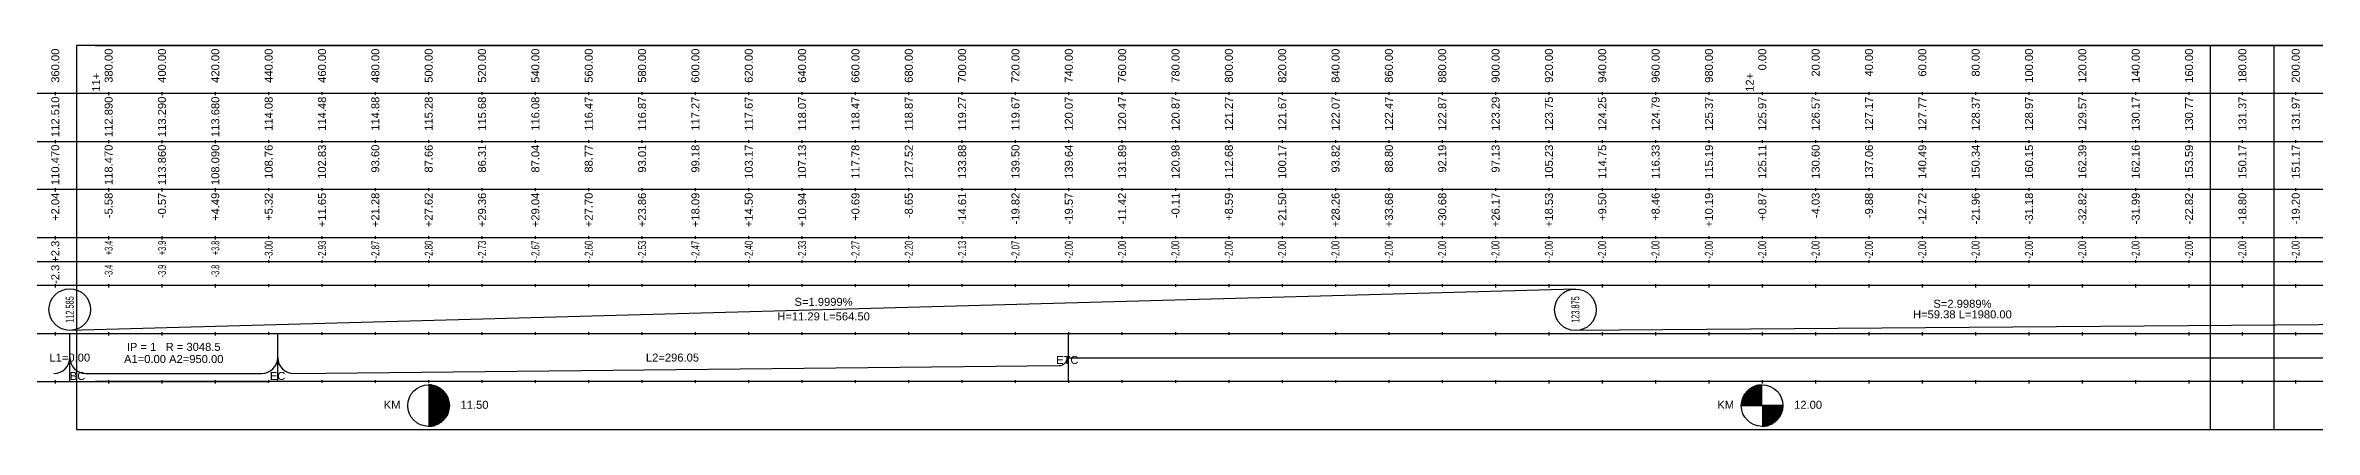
# Model space of a CAD drawing. Header units: millimetres. Extents: x -1499 to 6658, y -12483 to -6008.
# Drawn here: x 613 to 1463, y -7752 to -7608 of the extents above; entities that cross this region are included whole.
import ezdxf
from ezdxf.enums import TextEntityAlignment as Align

# ---------------------------------------------------------------- set-up
doc = ezdxf.new("R2010")
doc.units = ezdxf.units.MM
doc.layers.add('_와꾸', color=7, linetype='Continuous', plot=False)
for name, color, linetype in [('CX-TBL1', 4, 'Continuous'), ('CZ-TEX2', 3, 'Continuous'), ('일반문자', 3, 'Continuous'), ('표내용문자', 3, 'Continuous'), ('표보조선', 1, 'Continuous'), ('표주요선', 1, 'Continuous')]:
    doc.layers.add(name, color=color, linetype=linetype)
doc.styles.get("Standard").update_dxf_attribs({"font": 'arial.ttf'})

msp = doc.modelspace()

# ---------------------------------------------------------------- linework, layer by layer
at = {"layer": '_와꾸', "color": 7, "true_color": 0xffffff}
for points in [[(624.16, -7752.06), (1448.16, -7752.06), (1448.16, -7608.06), (624.16, -7608.06)], [(1424.16, -7752.06), (2248.16, -7752.06), (2248.16, -7608.06), (1424.16, -7608.06)]]:
    msp.add_lwpolyline(points, close=True, dxfattribs=at)
at = {"layer": 'CX-TBL1', "color": 1, "linetype": 'Continuous'}
for p, q in [((621.66, -7734.06), (621.66, -7716.06)), ((621.66, -7725.06), (621.66, -7725.06))]:
    msp.add_line(p, q, dxfattribs=at)
at = {"layer": 'CX-TBL1', "color": 253, "linetype": 'Continuous'}
msp.add_line((621.66, -7725.62), (621.66, -7725.62), dxfattribs=at)
at = {"layer": '표내용문자'}
for p, q in [((757.24, -7735.33), (756.16, -7735.33)), ((756.16, -7735.41), (757.68, -7735.41)), ((758.02, -7735.48), (756.16, -7735.48)), ((756.16, -7735.56), (758.3, -7735.56)), ((758.55, -7735.63), (756.16, -7735.63)), ((756.16, -7735.71), (758.77, -7735.71)), ((758.97, -7735.78), (756.16, -7735.78)), ((756.16, -7735.86), (759.16, -7735.86)), ((759.33, -7735.93), (756.16, -7735.93)), ((756.16, -7736.01), (759.49, -7736.01)), ((759.65, -7736.08), (756.16, -7736.08)), ((756.16, -7736.16), (759.79, -7736.16)), ((759.93, -7736.23), (756.16, -7736.23)), ((756.16, -7736.31), (760.07, -7736.31)), ((760.19, -7736.38), (756.16, -7736.38)), ((756.16, -7736.46), (760.31, -7736.46)), ((760.43, -7736.53), (756.16, -7736.53)), ((756.16, -7736.61), (760.54, -7736.61)), ((760.65, -7736.68), (756.16, -7736.68)), ((756.16, -7736.76), (760.76, -7736.76)), ((760.86, -7736.83), (756.16, -7736.83)), ((756.16, -7736.91), (760.95, -7736.91)), ((761.05, -7736.98), (756.16, -7736.98)), ((756.16, -7737.06), (761.14, -7737.06)), ((761.23, -7737.13), (756.16, -7737.13)), ((756.16, -7737.21), (761.32, -7737.21)), ((761.4, -7737.28), (756.16, -7737.28)), ((756.16, -7737.36), (761.48, -7737.36)), ((761.56, -7737.43), (756.16, -7737.43)), ((756.16, -7737.51), (761.64, -7737.51)), ((761.71, -7737.58), (756.16, -7737.58)), ((756.16, -7737.66), (761.79, -7737.66)), ((761.86, -7737.73), (756.16, -7737.73)), ((756.16, -7737.81), (761.93, -7737.81)), ((761.99, -7737.88), (756.16, -7737.88)), ((756.16, -7737.96), (762.06, -7737.96)), ((762.12, -7738.03), (756.16, -7738.03)), ((756.16, -7738.11), (762.19, -7738.11)), ((762.25, -7738.18), (756.16, -7738.18)), ((756.16, -7738.26), (762.31, -7738.26)), ((762.36, -7738.33), (756.16, -7738.33)), ((756.16, -7738.41), (762.42, -7738.41)), ((762.47, -7738.48), (756.16, -7738.48)), ((756.16, -7738.56), (762.53, -7738.56)), ((762.58, -7738.63), (756.16, -7738.63)), ((756.16, -7738.71), (762.63, -7738.71)), ((762.68, -7738.78), (756.16, -7738.78)), ((756.16, -7738.86), (762.73, -7738.86)), ((762.78, -7738.93), (756.16, -7738.93)), ((756.16, -7739.01), (762.82, -7739.01)), ((762.87, -7739.08), (756.16, -7739.08)), ((756.16, -7739.16), (762.91, -7739.16)), ((762.95, -7739.23), (756.16, -7739.23)), ((756.16, -7739.31), (763, -7739.31)), ((763.04, -7739.38), (756.16, -7739.38)), ((756.16, -7739.46), (763.08, -7739.46)), ((763.12, -7739.53), (756.16, -7739.53)), ((756.16, -7739.61), (763.15, -7739.61)), ((763.19, -7739.68), (756.16, -7739.68)), ((756.16, -7739.76), (763.22, -7739.76)), ((763.26, -7739.83), (756.16, -7739.83)), ((756.16, -7739.91), (763.29, -7739.91)), ((763.33, -7739.98), (756.16, -7739.98)), ((756.16, -7740.06), (763.36, -7740.06)), ((763.39, -7740.13), (756.16, -7740.13)), ((756.16, -7740.21), (763.42, -7740.21)), ((763.45, -7740.28), (756.16, -7740.28)), ((756.16, -7740.36), (763.47, -7740.36)), ((763.5, -7740.43), (756.16, -7740.43)), ((756.16, -7740.51), (763.53, -7740.51)), ((763.55, -7740.58), (756.16, -7740.58)), ((756.16, -7740.66), (763.58, -7740.66)), ((763.6, -7740.73), (756.16, -7740.73)), ((756.16, -7740.81), (763.63, -7740.81)), ((763.65, -7740.88), (756.16, -7740.88)), ((756.16, -7740.96), (763.67, -7740.96)), ((763.69, -7741.03), (756.16, -7741.03)), ((756.16, -7741.11), (763.71, -7741.11)), ((763.73, -7741.18), (756.16, -7741.18)), ((756.16, -7741.26), (763.75, -7741.26)), ((763.76, -7741.33), (756.16, -7741.33)), ((756.16, -7741.41), (763.78, -7741.41)), ((763.8, -7741.48), (756.16, -7741.48)), ((756.16, -7741.56), (763.81, -7741.56)), ((763.83, -7741.63), (756.16, -7741.63)), ((756.16, -7741.71), (763.84, -7741.71)), ((763.85, -7741.78), (756.16, -7741.78)), ((756.16, -7741.86), (763.86, -7741.86)), ((763.88, -7741.93), (756.16, -7741.93)), ((756.16, -7742.01), (763.89, -7742.01)), ((763.9, -7742.08), (756.16, -7742.08)), ((756.16, -7742.16), (763.91, -7742.16)), ((763.91, -7742.23), (756.16, -7742.23)), ((1248.4, -7742.23), (1256.16, -7742.23)), ((1256.16, -7742.16), (1248.41, -7742.16)), ((1248.42, -7742.08), (1256.16, -7742.08)), ((1256.16, -7742.01), (1248.43, -7742.01)), ((1248.44, -7741.93), (1256.16, -7741.93)), ((1256.16, -7741.86), (1248.45, -7741.86)), ((1248.46, -7741.78), (1256.16, -7741.78)), ((1256.16, -7741.71), (1248.47, -7741.71)), ((1248.49, -7741.63), (1256.16, -7741.63)), ((1256.16, -7741.56), (1248.5, -7741.56)), ((1248.52, -7741.48), (1256.16, -7741.48)), ((1256.16, -7741.41), (1248.53, -7741.41)), ((1248.55, -7741.33), (1256.16, -7741.33)), ((1256.16, -7741.26), (1248.57, -7741.26)), ((1248.59, -7741.18), (1256.16, -7741.18)), ((1256.16, -7741.11), (1248.6, -7741.11)), ((1248.62, -7741.03), (1256.16, -7741.03)), ((1256.16, -7740.96), (1248.65, -7740.96)), ((1248.67, -7740.88), (1256.16, -7740.88)), ((1256.16, -7740.81), (1248.69, -7740.81)), ((1248.71, -7740.73), (1256.16, -7740.73)), ((1256.16, -7740.66), (1248.74, -7740.66)), ((1248.76, -7740.58), (1256.16, -7740.58)), ((1256.16, -7740.51), (1248.79, -7740.51)), ((1248.81, -7740.43), (1256.16, -7740.43)), ((1256.16, -7740.36), (1248.84, -7740.36)), ((1248.87, -7740.28), (1256.16, -7740.28)), ((1256.16, -7740.21), (1248.9, -7740.21)), ((1248.93, -7740.13), (1256.16, -7740.13)), ((1256.16, -7740.06), (1248.96, -7740.06)), ((1248.99, -7739.98), (1256.16, -7739.98)), ((1256.16, -7739.91), (1249.02, -7739.91)), ((1249.06, -7739.83), (1256.16, -7739.83)), ((1256.16, -7739.76), (1249.09, -7739.76)), ((1249.13, -7739.68), (1256.16, -7739.68)), ((1256.16, -7739.61), (1249.16, -7739.61)), ((1249.2, -7739.53), (1256.16, -7739.53)), ((1256.16, -7739.46), (1249.24, -7739.46)), ((1249.28, -7739.38), (1256.16, -7739.38)), ((1256.16, -7739.31), (1249.32, -7739.31)), ((1249.36, -7739.23), (1256.16, -7739.23)), ((1256.16, -7739.16), (1249.4, -7739.16)), ((1249.45, -7739.08), (1256.16, -7739.08)), ((1256.16, -7739.01), (1249.49, -7739.01)), ((1249.54, -7738.93), (1256.16, -7738.93)), ((1256.16, -7738.86), (1249.58, -7738.86)), ((1249.63, -7738.78), (1256.16, -7738.78)), ((1256.16, -7738.71), (1249.68, -7738.71)), ((1249.73, -7738.63), (1256.16, -7738.63)), ((1256.16, -7738.56), (1249.79, -7738.56)), ((1249.84, -7738.48), (1256.16, -7738.48)), ((1256.16, -7738.41), (1249.89, -7738.41)), ((1249.95, -7738.33), (1256.16, -7738.33)), ((1256.16, -7738.26), (1250.01, -7738.26)), ((1250.07, -7738.18), (1256.16, -7738.18)), ((1256.16, -7738.11), (1250.13, -7738.11)), ((1250.19, -7738.03), (1256.16, -7738.03)), ((1256.16, -7737.96), (1250.26, -7737.96)), ((1250.32, -7737.88), (1256.16, -7737.88)), ((1256.16, -7737.81), (1250.39, -7737.81)), ((1250.46, -7737.73), (1256.16, -7737.73)), ((1256.16, -7737.66), (1250.53, -7737.66)), ((1250.6, -7737.58), (1256.16, -7737.58)), ((1256.16, -7737.51), (1250.68, -7737.51)), ((1250.75, -7737.43), (1256.16, -7737.43)), ((1256.16, -7737.36), (1250.83, -7737.36)), ((1250.91, -7737.28), (1256.16, -7737.28)), ((1256.16, -7737.21), (1251, -7737.21)), ((1251.08, -7737.13), (1256.16, -7737.13)), ((1256.16, -7737.06), (1251.17, -7737.06)), ((1251.26, -7736.98), (1256.16, -7736.98)), ((1256.16, -7736.91), (1251.36, -7736.91)), ((1251.46, -7736.83), (1256.16, -7736.83)), ((1256.16, -7736.76), (1251.56, -7736.76)), ((1251.66, -7736.68), (1256.16, -7736.68)), ((1256.16, -7736.61), (1251.77, -7736.61)), ((1251.88, -7736.53), (1256.16, -7736.53)), ((1256.16, -7736.46), (1252, -7736.46)), ((1252.12, -7736.38), (1256.16, -7736.38)), ((1256.16, -7736.31), (1252.25, -7736.31)), ((1252.38, -7736.23), (1256.16, -7736.23)), ((1256.16, -7736.16), (1252.52, -7736.16)), ((1252.67, -7736.08), (1256.16, -7736.08)), ((1256.16, -7736.01), (1252.82, -7736.01)), ((1252.98, -7735.93), (1256.16, -7735.93)), ((1256.16, -7735.86), (1253.16, -7735.86)), ((1253.34, -7735.78), (1256.16, -7735.78)), ((1256.16, -7735.71), (1253.55, -7735.71)), ((1253.77, -7735.63), (1256.16, -7735.63)), ((1256.16, -7735.56), (1254.01, -7735.56)), ((1254.3, -7735.48), (1256.16, -7735.48)), ((1256.16, -7735.41), (1254.63, -7735.41)), ((1255.08, -7735.33), (1256.16, -7735.33)), ((756.16, -7742.31), (763.92, -7742.31)), ((763.93, -7742.38), (756.16, -7742.38)), ((756.16, -7742.46), (763.93, -7742.46)), ((763.94, -7742.53), (756.16, -7742.53)), ((756.16, -7742.61), (763.94, -7742.61)), ((763.95, -7742.68), (756.16, -7742.68)), ((756.16, -7742.76), (763.95, -7742.76)), ((763.95, -7742.83), (756.16, -7742.83)), ((756.16, -7742.91), (763.96, -7742.91)), ((763.96, -7742.98), (756.16, -7742.98)), ((763.96, -7743.06), (756.16, -7743.06)), ((756.16, -7743.06), (763.96, -7743.06)), ((756.16, -7743.13), (763.96, -7743.13)), ((763.96, -7743.21), (756.16, -7743.21)), ((756.16, -7743.28), (763.95, -7743.28)), ((763.95, -7743.36), (756.16, -7743.36)), ((756.16, -7743.43), (763.95, -7743.43)), ((763.94, -7743.51), (756.16, -7743.51)), ((756.16, -7743.58), (763.94, -7743.58)), ((763.93, -7743.66), (756.16, -7743.66)), ((756.16, -7743.73), (763.93, -7743.73)), ((763.92, -7743.81), (756.16, -7743.81)), ((756.16, -7743.88), (763.91, -7743.88)), ((763.91, -7743.96), (756.16, -7743.96)), ((756.16, -7744.03), (763.9, -7744.03)), ((763.89, -7744.11), (756.16, -7744.11)), ((756.16, -7744.18), (763.88, -7744.18)), ((763.86, -7744.26), (756.16, -7744.26)), ((756.16, -7744.33), (763.85, -7744.33)), ((763.84, -7744.41), (756.16, -7744.41)), ((756.16, -7744.48), (763.83, -7744.48)), ((763.81, -7744.56), (756.16, -7744.56)), ((756.16, -7744.63), (763.8, -7744.63)), ((763.78, -7744.71), (756.16, -7744.71)), ((756.16, -7744.78), (763.76, -7744.78)), ((763.75, -7744.86), (756.16, -7744.86)), ((756.16, -7744.93), (763.73, -7744.93)), ((763.71, -7745.01), (756.16, -7745.01)), ((756.16, -7745.08), (763.69, -7745.08)), ((763.67, -7745.16), (756.16, -7745.16)), ((756.16, -7745.23), (763.65, -7745.23)), ((763.63, -7745.31), (756.16, -7745.31)), ((756.16, -7745.38), (763.6, -7745.38)), ((763.58, -7745.46), (756.16, -7745.46)), ((756.16, -7745.53), (763.55, -7745.53)), ((763.53, -7745.61), (756.16, -7745.61)), ((756.16, -7745.68), (763.5, -7745.68)), ((763.47, -7745.76), (756.16, -7745.76)), ((756.16, -7745.83), (763.45, -7745.83)), ((763.42, -7745.91), (756.16, -7745.91)), ((756.16, -7745.98), (763.39, -7745.98)), ((763.36, -7746.06), (756.16, -7746.06)), ((756.16, -7746.13), (763.33, -7746.13)), ((763.29, -7746.21), (756.16, -7746.21)), ((756.16, -7746.28), (763.26, -7746.28)), ((763.22, -7746.36), (756.16, -7746.36)), ((756.16, -7746.43), (763.19, -7746.43)), ((763.15, -7746.51), (756.16, -7746.51)), ((756.16, -7746.58), (763.12, -7746.58)), ((763.08, -7746.66), (756.16, -7746.66)), ((756.16, -7746.73), (763.04, -7746.73)), ((763, -7746.81), (756.16, -7746.81)), ((756.16, -7746.88), (762.95, -7746.88)), ((762.91, -7746.96), (756.16, -7746.96)), ((756.16, -7747.03), (762.87, -7747.03)), ((762.82, -7747.11), (756.16, -7747.11)), ((756.16, -7747.18), (762.78, -7747.18)), ((762.73, -7747.26), (756.16, -7747.26)), ((756.16, -7747.33), (762.68, -7747.33)), ((762.63, -7747.41), (756.16, -7747.41)), ((756.16, -7747.48), (762.58, -7747.48)), ((762.53, -7747.56), (756.16, -7747.56)), ((756.16, -7747.63), (762.47, -7747.63)), ((762.42, -7747.71), (756.16, -7747.71)), ((756.16, -7747.78), (762.36, -7747.78)), ((762.31, -7747.86), (756.16, -7747.86)), ((756.16, -7747.93), (762.25, -7747.93)), ((762.19, -7748.01), (756.16, -7748.01)), ((756.16, -7748.08), (762.12, -7748.08)), ((762.06, -7748.16), (756.16, -7748.16)), ((756.16, -7748.23), (761.99, -7748.23)), ((761.93, -7748.31), (756.16, -7748.31)), ((756.16, -7748.38), (761.86, -7748.38)), ((761.79, -7748.46), (756.16, -7748.46)), ((756.16, -7748.53), (761.71, -7748.53)), ((761.64, -7748.61), (756.16, -7748.61)), ((756.16, -7748.68), (761.56, -7748.68)), ((761.48, -7748.76), (756.16, -7748.76)), ((756.16, -7748.83), (761.4, -7748.83)), ((761.32, -7748.91), (756.16, -7748.91)), ((756.16, -7748.98), (761.23, -7748.98)), ((761.14, -7749.06), (756.16, -7749.06)), ((756.16, -7749.13), (761.05, -7749.13)), ((760.95, -7749.21), (756.16, -7749.21)), ((756.16, -7749.28), (760.86, -7749.28)), ((760.76, -7749.36), (756.16, -7749.36)), ((756.16, -7749.43), (760.65, -7749.43)), ((760.54, -7749.51), (756.16, -7749.51)), ((756.16, -7749.58), (760.43, -7749.58)), ((760.31, -7749.66), (756.16, -7749.66)), ((756.16, -7749.73), (760.19, -7749.73)), ((760.07, -7749.81), (756.16, -7749.81)), ((756.16, -7749.88), (759.93, -7749.88)), ((759.79, -7749.96), (756.16, -7749.96)), ((756.16, -7750.03), (759.65, -7750.03)), ((759.49, -7750.11), (756.16, -7750.11)), ((756.16, -7750.18), (759.33, -7750.18)), ((759.16, -7750.26), (756.16, -7750.26)), ((756.16, -7750.33), (758.97, -7750.33)), ((758.77, -7750.41), (756.16, -7750.41)), ((756.16, -7750.48), (758.55, -7750.48)), ((758.3, -7750.56), (756.16, -7750.56)), ((756.16, -7750.63), (758.02, -7750.63)), ((757.68, -7750.71), (756.16, -7750.71)), ((1256.16, -7742.76), (1248.36, -7742.76)), ((1248.36, -7742.83), (1256.16, -7742.83)), ((1256.16, -7742.91), (1248.36, -7742.91)), ((1248.36, -7742.98), (1256.16, -7742.98)), ((1256.16, -7743.06), (1248.36, -7743.06)), ((1248.37, -7742.53), (1256.16, -7742.53)), ((1256.16, -7742.61), (1248.37, -7742.61)), ((1248.37, -7742.68), (1256.16, -7742.68)), ((1256.16, -7742.46), (1248.38, -7742.46)), ((1256.16, -7742.31), (1248.39, -7742.31)), ((1248.39, -7742.38), (1256.16, -7742.38)), ((1263.96, -7743.06), (1256.16, -7743.06)), ((1256.16, -7743.13), (1263.96, -7743.13)), ((1263.96, -7743.21), (1256.16, -7743.21)), ((1256.16, -7743.28), (1263.95, -7743.28)), ((1263.95, -7743.36), (1256.16, -7743.36)), ((1256.16, -7743.43), (1263.95, -7743.43)), ((1263.94, -7743.51), (1256.16, -7743.51)), ((1256.16, -7743.58), (1263.94, -7743.58)), ((1263.93, -7743.66), (1256.16, -7743.66)), ((1256.16, -7743.73), (1263.93, -7743.73)), ((1263.92, -7743.81), (1256.16, -7743.81)), ((1256.16, -7743.88), (1263.91, -7743.88)), ((1263.91, -7743.96), (1256.16, -7743.96)), ((1256.16, -7744.03), (1263.9, -7744.03)), ((1263.89, -7744.11), (1256.16, -7744.11)), ((1256.16, -7744.18), (1263.88, -7744.18)), ((1263.86, -7744.26), (1256.16, -7744.26)), ((1256.16, -7744.33), (1263.85, -7744.33)), ((1263.84, -7744.41), (1256.16, -7744.41)), ((1256.16, -7744.48), (1263.83, -7744.48)), ((1263.81, -7744.56), (1256.16, -7744.56)), ((1256.16, -7744.63), (1263.8, -7744.63)), ((1263.78, -7744.71), (1256.16, -7744.71)), ((1256.16, -7744.78), (1263.76, -7744.78)), ((1263.75, -7744.86), (1256.16, -7744.86)), ((1256.16, -7744.93), (1263.73, -7744.93)), ((1263.71, -7745.01), (1256.16, -7745.01)), ((1256.16, -7745.08), (1263.69, -7745.08)), ((1263.67, -7745.16), (1256.16, -7745.16)), ((1256.16, -7745.23), (1263.65, -7745.23)), ((1263.63, -7745.31), (1256.16, -7745.31)), ((1256.16, -7745.38), (1263.6, -7745.38)), ((1263.58, -7745.46), (1256.16, -7745.46)), ((1256.16, -7745.53), (1263.55, -7745.53)), ((1263.53, -7745.61), (1256.16, -7745.61)), ((1256.16, -7745.68), (1263.5, -7745.68)), ((1263.47, -7745.76), (1256.16, -7745.76)), ((1256.16, -7745.83), (1263.45, -7745.83)), ((1263.42, -7745.91), (1256.16, -7745.91)), ((1256.16, -7745.98), (1263.39, -7745.98)), ((1263.36, -7746.06), (1256.16, -7746.06)), ((1256.16, -7746.13), (1263.33, -7746.13)), ((1263.29, -7746.21), (1256.16, -7746.21)), ((1256.16, -7746.28), (1263.26, -7746.28)), ((1263.22, -7746.36), (1256.16, -7746.36)), ((1256.16, -7746.43), (1263.19, -7746.43)), ((1263.15, -7746.51), (1256.16, -7746.51)), ((1256.16, -7746.58), (1263.12, -7746.58)), ((1263.08, -7746.66), (1256.16, -7746.66)), ((1256.16, -7746.73), (1263.04, -7746.73)), ((1263, -7746.81), (1256.16, -7746.81)), ((1256.16, -7746.88), (1262.95, -7746.88)), ((1262.91, -7746.96), (1256.16, -7746.96)), ((1256.16, -7747.03), (1262.87, -7747.03)), ((1262.82, -7747.11), (1256.16, -7747.11)), ((1256.16, -7747.18), (1262.78, -7747.18)), ((1262.73, -7747.26), (1256.16, -7747.26)), ((1256.16, -7747.33), (1262.68, -7747.33)), ((1262.63, -7747.41), (1256.16, -7747.41)), ((1256.16, -7747.48), (1262.58, -7747.48)), ((1262.53, -7747.56), (1256.16, -7747.56)), ((1256.16, -7747.63), (1262.47, -7747.63)), ((1262.42, -7747.71), (1256.16, -7747.71)), ((1256.16, -7747.78), (1262.36, -7747.78)), ((1262.31, -7747.86), (1256.16, -7747.86)), ((1256.16, -7747.93), (1262.25, -7747.93)), ((1262.19, -7748.01), (1256.16, -7748.01)), ((1256.16, -7748.08), (1262.12, -7748.08)), ((1262.06, -7748.16), (1256.16, -7748.16)), ((1256.16, -7748.23), (1261.99, -7748.23)), ((1261.93, -7748.31), (1256.16, -7748.31)), ((1256.16, -7748.38), (1261.86, -7748.38)), ((1261.79, -7748.46), (1256.16, -7748.46)), ((1256.16, -7748.53), (1261.71, -7748.53)), ((1261.64, -7748.61), (1256.16, -7748.61)), ((1256.16, -7748.68), (1261.56, -7748.68)), ((1261.48, -7748.76), (1256.16, -7748.76)), ((1256.16, -7748.83), (1261.4, -7748.83)), ((1261.32, -7748.91), (1256.16, -7748.91)), ((1256.16, -7748.98), (1261.23, -7748.98)), ((1261.14, -7749.06), (1256.16, -7749.06)), ((1256.16, -7749.13), (1261.05, -7749.13)), ((1260.95, -7749.21), (1256.16, -7749.21)), ((1256.16, -7749.28), (1260.86, -7749.28)), ((1260.76, -7749.36), (1256.16, -7749.36)), ((1256.16, -7749.43), (1260.65, -7749.43)), ((1260.54, -7749.51), (1256.16, -7749.51)), ((1256.16, -7749.58), (1260.43, -7749.58)), ((1260.31, -7749.66), (1256.16, -7749.66)), ((1256.16, -7749.73), (1260.19, -7749.73)), ((1260.07, -7749.81), (1256.16, -7749.81)), ((1256.16, -7749.88), (1259.93, -7749.88)), ((1259.79, -7749.96), (1256.16, -7749.96)), ((1256.16, -7750.03), (1259.65, -7750.03)), ((1259.49, -7750.11), (1256.16, -7750.11)), ((1256.16, -7750.18), (1259.33, -7750.18)), ((1259.16, -7750.26), (1256.16, -7750.26)), ((1256.16, -7750.33), (1258.97, -7750.33)), ((1258.77, -7750.41), (1256.16, -7750.41)), ((1256.16, -7750.48), (1258.55, -7750.48)), ((1258.3, -7750.56), (1256.16, -7750.56)), ((1256.16, -7750.63), (1258.02, -7750.63)), ((1257.68, -7750.71), (1256.16, -7750.71)), ((756.16, -7750.78), (757.24, -7750.78)), ((1256.16, -7750.78), (1257.24, -7750.78))]:
    msp.add_line(p, q, dxfattribs=at)
for centre in [(756.16, -7743.06), (1256.16, -7743.06)]:
    msp.add_circle(centre, 7.8, dxfattribs=at)
at = {"layer": '표보조선', "color": 253}
for p, q in [((616.16, -7625.56), (616.16, -7626.76)), ((636.16, -7625.56), (636.16, -7626.76)), ((656.16, -7625.56), (656.16, -7626.76)), ((676.16, -7625.56), (676.16, -7626.76)), ((616.16, -7643.56), (616.16, -7644.76)), ((636.16, -7643.56), (636.16, -7644.76)), ((656.16, -7643.56), (656.16, -7644.76)), ((676.16, -7643.56), (676.16, -7644.76)), ((616.16, -7661.56), (616.16, -7662.76)), ((636.16, -7661.56), (636.16, -7662.76)), ((656.16, -7661.56), (656.16, -7662.76)), ((676.16, -7661.56), (676.16, -7662.76)), ((616.16, -7679.56), (616.16, -7680.76)), ((636.16, -7679.56), (636.16, -7680.76)), ((656.16, -7679.56), (656.16, -7680.76)), ((676.16, -7679.56), (676.16, -7680.76)), ((616.16, -7697.56), (616.16, -7698.76)), ((636.16, -7697.56), (636.16, -7698.76)), ((656.16, -7697.56), (656.16, -7698.76)), ((676.16, -7697.56), (676.16, -7698.76)), ((616.16, -7715.56), (616.16, -7716.76)), ((636.16, -7715.56), (636.16, -7716.76)), ((656.16, -7715.56), (656.16, -7716.76)), ((676.16, -7715.56), (676.16, -7716.76)), ((616.16, -7733.56), (616.16, -7734.76)), ((621.66, -7727.06), (621.66, -7727.06)), ((621.66, -7727.06), (621.66, -7727.06)), ((636.16, -7733.56), (636.16, -7734.76)), ((656.16, -7733.56), (656.16, -7734.76)), ((676.16, -7733.56), (676.16, -7734.76))]:
    msp.add_line(p, q, dxfattribs=at)
at = {"layer": '표보조선'}
for p, q in [((696.16, -7625.56), (696.16, -7626.56)), ((716.16, -7625.56), (716.16, -7626.56)), ((736.16, -7625.56), (736.16, -7626.56)), ((756.16, -7625.56), (756.16, -7626.56)), ((776.16, -7625.56), (776.16, -7626.56)), ((796.16, -7625.56), (796.16, -7626.56)), ((816.16, -7625.56), (816.16, -7626.56)), ((836.16, -7625.56), (836.16, -7626.56)), ((856.16, -7625.56), (856.16, -7626.56)), ((876.16, -7625.56), (876.16, -7626.56)), ((896.16, -7625.56), (896.16, -7626.56)), ((916.16, -7625.56), (916.16, -7626.56)), ((936.16, -7625.56), (936.16, -7626.56)), ((956.16, -7625.56), (956.16, -7626.56)), ((976.16, -7625.56), (976.16, -7626.56)), ((996.16, -7625.56), (996.16, -7626.56)), ((1016.16, -7625.56), (1016.16, -7626.56)), ((1036.16, -7625.56), (1036.16, -7626.56)), ((1056.16, -7625.56), (1056.16, -7626.56)), ((1076.16, -7625.56), (1076.16, -7626.56)), ((1096.16, -7625.56), (1096.16, -7626.56)), ((1116.16, -7625.56), (1116.16, -7626.56)), ((1136.16, -7625.56), (1136.16, -7626.56)), ((1156.16, -7625.56), (1156.16, -7626.56)), ((1176.16, -7625.56), (1176.16, -7626.56)), ((1196.16, -7625.56), (1196.16, -7626.56)), ((1216.16, -7625.56), (1216.16, -7626.56)), ((1236.16, -7625.56), (1236.16, -7626.56)), ((1256.16, -7625.56), (1256.16, -7626.56)), ((1276.16, -7625.56), (1276.16, -7626.56)), ((1296.16, -7625.56), (1296.16, -7626.56)), ((1316.16, -7625.56), (1316.16, -7626.56)), ((1336.16, -7625.56), (1336.16, -7626.56)), ((1356.16, -7625.56), (1356.16, -7626.56)), ((1376.16, -7625.56), (1376.16, -7626.56)), ((1396.16, -7625.56), (1396.16, -7626.56)), ((1416.16, -7625.56), (1416.16, -7626.56)), ((1436.16, -7625.56), (1436.16, -7626.56)), ((1456.16, -7625.56), (1456.16, -7626.56)), ((696.16, -7643.56), (696.16, -7644.56)), ((716.16, -7643.56), (716.16, -7644.56)), ((736.16, -7643.56), (736.16, -7644.56)), ((756.16, -7643.56), (756.16, -7644.56)), ((776.16, -7643.56), (776.16, -7644.56)), ((796.16, -7643.56), (796.16, -7644.56)), ((816.16, -7643.56), (816.16, -7644.56)), ((836.16, -7643.56), (836.16, -7644.56)), ((856.16, -7643.56), (856.16, -7644.56)), ((876.16, -7643.56), (876.16, -7644.56)), ((896.16, -7643.56), (896.16, -7644.56)), ((916.16, -7643.56), (916.16, -7644.56)), ((936.16, -7643.56), (936.16, -7644.56)), ((956.16, -7643.56), (956.16, -7644.56)), ((976.16, -7643.56), (976.16, -7644.56)), ((996.16, -7643.56), (996.16, -7644.56)), ((1016.16, -7643.56), (1016.16, -7644.56)), ((1036.16, -7643.56), (1036.16, -7644.56)), ((1056.16, -7643.56), (1056.16, -7644.56)), ((1076.16, -7643.56), (1076.16, -7644.56)), ((1096.16, -7643.56), (1096.16, -7644.56)), ((1116.16, -7643.56), (1116.16, -7644.56)), ((1136.16, -7643.56), (1136.16, -7644.56)), ((1156.16, -7643.56), (1156.16, -7644.56)), ((1176.16, -7643.56), (1176.16, -7644.56)), ((1196.16, -7643.56), (1196.16, -7644.56)), ((1216.16, -7643.56), (1216.16, -7644.56)), ((1236.16, -7643.56), (1236.16, -7644.56)), ((1256.16, -7643.56), (1256.16, -7644.56)), ((1276.16, -7643.56), (1276.16, -7644.56)), ((1296.16, -7643.56), (1296.16, -7644.56)), ((1316.16, -7643.56), (1316.16, -7644.56)), ((1336.16, -7643.56), (1336.16, -7644.56)), ((1356.16, -7643.56), (1356.16, -7644.56)), ((1376.16, -7643.56), (1376.16, -7644.56)), ((1396.16, -7643.56), (1396.16, -7644.56)), ((1416.16, -7643.56), (1416.16, -7644.56)), ((1436.16, -7643.56), (1436.16, -7644.56)), ((1456.16, -7643.56), (1456.16, -7644.56)), ((696.16, -7661.56), (696.16, -7662.56)), ((716.16, -7661.56), (716.16, -7662.56)), ((736.16, -7661.56), (736.16, -7662.56)), ((756.16, -7661.56), (756.16, -7662.56)), ((776.16, -7661.56), (776.16, -7662.56)), ((796.16, -7661.56), (796.16, -7662.56)), ((816.16, -7661.56), (816.16, -7662.56)), ((836.16, -7661.56), (836.16, -7662.56)), ((856.16, -7661.56), (856.16, -7662.56)), ((876.16, -7661.56), (876.16, -7662.56)), ((896.16, -7661.56), (896.16, -7662.56)), ((916.16, -7661.56), (916.16, -7662.56)), ((936.16, -7661.56), (936.16, -7662.56)), ((956.16, -7661.56), (956.16, -7662.56)), ((976.16, -7661.56), (976.16, -7662.56)), ((996.16, -7661.56), (996.16, -7662.56)), ((1016.16, -7661.56), (1016.16, -7662.56)), ((1036.16, -7661.56), (1036.16, -7662.56)), ((1056.16, -7661.56), (1056.16, -7662.56)), ((1076.16, -7661.56), (1076.16, -7662.56)), ((1096.16, -7661.56), (1096.16, -7662.56)), ((1116.16, -7661.56), (1116.16, -7662.56)), ((1136.16, -7661.56), (1136.16, -7662.56)), ((1156.16, -7661.56), (1156.16, -7662.56)), ((1176.16, -7661.56), (1176.16, -7662.56)), ((1196.16, -7661.56), (1196.16, -7662.56)), ((1216.16, -7661.56), (1216.16, -7662.56)), ((1236.16, -7661.56), (1236.16, -7662.56)), ((1256.16, -7661.56), (1256.16, -7662.56)), ((1276.16, -7661.56), (1276.16, -7662.56)), ((1296.16, -7661.56), (1296.16, -7662.56)), ((1316.16, -7661.56), (1316.16, -7662.56)), ((1336.16, -7661.56), (1336.16, -7662.56)), ((1356.16, -7661.56), (1356.16, -7662.56)), ((1376.16, -7661.56), (1376.16, -7662.56)), ((1396.16, -7661.56), (1396.16, -7662.56)), ((1416.16, -7661.56), (1416.16, -7662.56)), ((1436.16, -7661.56), (1436.16, -7662.56)), ((1456.16, -7661.56), (1456.16, -7662.56)), ((696.16, -7679.55), (696.16, -7680.55)), ((696.16, -7679.56), (696.16, -7680.56)), ((716.16, -7679.55), (716.16, -7680.55)), ((736.16, -7679.55), (736.16, -7680.55)), ((756.16, -7679.55), (756.16, -7680.55)), ((776.16, -7679.55), (776.16, -7680.55)), ((796.16, -7679.55), (796.16, -7680.55)), ((816.16, -7679.55), (816.16, -7680.55)), ((836.16, -7679.55), (836.16, -7680.55)), ((856.16, -7679.55), (856.16, -7680.55)), ((876.16, -7679.55), (876.16, -7680.55)), ((896.16, -7679.55), (896.16, -7680.55)), ((916.16, -7679.55), (916.16, -7680.55)), ((936.16, -7679.55), (936.16, -7680.55)), ((956.16, -7679.55), (956.16, -7680.55)), ((976.16, -7679.55), (976.16, -7680.55)), ((996.16, -7679.55), (996.16, -7680.55)), ((1016.16, -7679.55), (1016.16, -7680.55)), ((1036.16, -7679.55), (1036.16, -7680.55)), ((1056.16, -7679.55), (1056.16, -7680.55)), ((1076.16, -7679.55), (1076.16, -7680.55)), ((1076.16, -7679.56), (1076.16, -7680.56)), ((1096.16, -7679.55), (1096.16, -7680.55)), ((1096.16, -7679.56), (1096.16, -7680.56)), ((1116.16, -7679.55), (1116.16, -7680.55)), ((1116.16, -7679.56), (1116.16, -7680.56)), ((1136.16, -7679.55), (1136.16, -7680.55)), ((1136.16, -7679.56), (1136.16, -7680.56)), ((1156.16, -7679.56), (1156.16, -7680.56)), ((1176.16, -7679.56), (1176.16, -7680.56)), ((1196.16, -7679.56), (1196.16, -7680.56)), ((1216.16, -7679.56), (1216.16, -7680.56)), ((1236.16, -7679.56), (1236.16, -7680.56)), ((1256.16, -7679.56), (1256.16, -7680.56)), ((1276.16, -7679.56), (1276.16, -7680.56)), ((1296.16, -7679.56), (1296.16, -7680.56)), ((1316.16, -7679.56), (1316.16, -7680.56)), ((1336.16, -7679.56), (1336.16, -7680.56)), ((1356.16, -7679.56), (1356.16, -7680.56)), ((1376.16, -7679.56), (1376.16, -7680.56)), ((1396.16, -7679.56), (1396.16, -7680.56)), ((1416.16, -7679.56), (1416.16, -7680.56)), ((1436.16, -7679.56), (1436.16, -7680.56)), ((1456.16, -7679.56), (1456.16, -7680.56)), ((696.16, -7688.56), (696.16, -7689.56)), ((716.16, -7688.56), (716.16, -7689.56)), ((736.16, -7688.56), (736.16, -7689.56)), ((756.16, -7688.56), (756.16, -7689.56)), ((776.16, -7688.56), (776.16, -7689.56)), ((796.16, -7688.56), (796.16, -7689.56)), ((816.16, -7688.56), (816.16, -7689.56)), ((836.16, -7688.56), (836.16, -7689.56)), ((856.16, -7688.56), (856.16, -7689.56)), ((876.16, -7688.56), (876.16, -7689.56)), ((896.16, -7688.56), (896.16, -7689.56)), ((916.16, -7688.56), (916.16, -7689.56)), ((936.16, -7688.56), (936.16, -7689.56)), ((956.16, -7688.56), (956.16, -7689.56)), ((976.16, -7688.56), (976.16, -7689.56)), ((996.16, -7688.56), (996.16, -7689.56)), ((1016.16, -7688.56), (1016.16, -7689.56)), ((1036.16, -7688.56), (1036.16, -7689.56)), ((1056.16, -7688.56), (1056.16, -7689.56)), ((1076.16, -7688.56), (1076.16, -7689.56)), ((1076.16, -7688.56), (1076.16, -7689.56)), ((1096.16, -7688.56), (1096.16, -7689.56)), ((1096.16, -7688.56), (1096.16, -7689.56)), ((1116.16, -7688.56), (1116.16, -7689.56)), ((1116.16, -7688.56), (1116.16, -7689.56)), ((1136.16, -7688.56), (1136.16, -7689.56)), ((1136.16, -7688.56), (1136.16, -7689.56)), ((1156.16, -7688.56), (1156.16, -7689.56)), ((1176.16, -7688.56), (1176.16, -7689.56)), ((1196.16, -7688.56), (1196.16, -7689.56)), ((1216.16, -7688.56), (1216.16, -7689.56)), ((1236.16, -7688.56), (1236.16, -7689.56)), ((1256.16, -7688.56), (1256.16, -7689.56)), ((1276.16, -7688.56), (1276.16, -7689.56)), ((1296.16, -7688.56), (1296.16, -7689.56)), ((1316.16, -7688.56), (1316.16, -7689.56)), ((1336.16, -7688.56), (1336.16, -7689.56)), ((1356.16, -7688.56), (1356.16, -7689.56)), ((1376.16, -7688.56), (1376.16, -7689.56)), ((1396.16, -7688.56), (1396.16, -7689.56)), ((1416.16, -7688.56), (1416.16, -7689.56)), ((1436.16, -7688.56), (1436.16, -7689.56)), ((1456.16, -7688.56), (1456.16, -7689.56)), ((1186.16, -7699.36), (621.66, -7714.96)), ((696.16, -7697.56), (696.16, -7698.56)), ((716.16, -7697.56), (716.16, -7698.56)), ((736.16, -7697.56), (736.16, -7698.56)), ((756.16, -7697.56), (756.16, -7698.56)), ((776.16, -7697.56), (776.16, -7698.56)), ((796.16, -7697.56), (796.16, -7698.56)), ((816.16, -7697.56), (816.16, -7698.56)), ((836.16, -7697.56), (836.16, -7698.56)), ((856.16, -7697.56), (856.16, -7698.56)), ((876.16, -7697.56), (876.16, -7698.56)), ((896.16, -7697.56), (896.16, -7698.56)), ((916.16, -7697.56), (916.16, -7698.56)), ((936.16, -7697.56), (936.16, -7698.56)), ((956.16, -7697.56), (956.16, -7698.56)), ((976.16, -7697.56), (976.16, -7698.56)), ((996.16, -7697.56), (996.16, -7698.56)), ((1016.16, -7697.56), (1016.16, -7698.56)), ((1036.16, -7697.56), (1036.16, -7698.56)), ((1056.16, -7697.56), (1056.16, -7698.56)), ((1076.16, -7697.56), (1076.16, -7698.56)), ((1096.16, -7697.56), (1096.16, -7698.56)), ((1116.16, -7697.56), (1116.16, -7698.56)), ((1136.16, -7697.56), (1136.16, -7698.56)), ((1156.16, -7697.56), (1156.16, -7698.76)), ((1176.16, -7697.56), (1176.16, -7698.76)), ((3166.16, -7699.36), (1186.16, -7714.96)), ((1196.16, -7697.56), (1196.16, -7698.76)), ((1216.16, -7697.56), (1216.16, -7698.76)), ((1236.16, -7697.56), (1236.16, -7698.76)), ((1256.16, -7697.56), (1256.16, -7698.76)), ((1276.16, -7697.56), (1276.16, -7698.76)), ((1296.16, -7697.56), (1296.16, -7698.76)), ((1316.16, -7697.56), (1316.16, -7698.76)), ((1336.16, -7697.56), (1336.16, -7698.76)), ((1356.16, -7697.56), (1356.16, -7698.76)), ((1376.16, -7697.56), (1376.16, -7698.76)), ((1396.16, -7697.56), (1396.16, -7698.76)), ((1416.16, -7697.56), (1416.16, -7698.76)), ((1436.16, -7697.56), (1436.16, -7698.76)), ((1456.16, -7697.56), (1456.16, -7698.76)), ((621.66, -7734.06), (621.66, -7716.06)), ((621.66, -7734.06), (621.66, -7716.06)), ((696.16, -7715.56), (696.16, -7716.56)), ((699.6, -7734.06), (699.6, -7716.06)), ((716.16, -7715.56), (716.16, -7716.56)), ((736.16, -7715.56), (736.16, -7716.56)), ((756.16, -7715.56), (756.16, -7716.56)), ((776.16, -7715.56), (776.16, -7716.56)), ((796.16, -7715.56), (796.16, -7716.56)), ((816.16, -7715.56), (816.16, -7716.56)), ((836.16, -7715.56), (836.16, -7716.56)), ((856.16, -7715.56), (856.16, -7716.56)), ((876.16, -7715.56), (876.16, -7716.56)), ((896.16, -7715.56), (896.16, -7716.56)), ((916.16, -7715.56), (916.16, -7716.56)), ((936.16, -7715.56), (936.16, -7716.56)), ((956.16, -7715.56), (956.16, -7716.56)), ((976.16, -7715.56), (976.16, -7716.56)), ((996.16, -7715.56), (996.16, -7716.56)), ((1016.16, -7715.56), (1016.16, -7716.56)), ((1036.16, -7715.56), (1036.16, -7716.56)), ((1056.16, -7715.56), (1056.16, -7716.56)), ((1076.16, -7715.56), (1076.16, -7716.56)), ((1096.16, -7715.56), (1096.16, -7716.56)), ((1116.16, -7715.56), (1116.16, -7716.56)), ((1136.16, -7715.56), (1136.16, -7716.56)), ((1156.16, -7715.56), (1156.16, -7716.56)), ((1156.16, -7715.56), (1156.16, -7716.76)), ((1176.16, -7715.56), (1176.16, -7716.56)), ((1176.16, -7715.56), (1176.16, -7716.76)), ((1196.16, -7715.56), (1196.16, -7716.56)), ((1196.16, -7715.56), (1196.16, -7716.76)), ((1216.16, -7715.56), (1216.16, -7716.56)), ((1216.16, -7715.56), (1216.16, -7716.76)), ((1236.16, -7715.56), (1236.16, -7716.56)), ((1236.16, -7715.56), (1236.16, -7716.76)), ((1256.16, -7715.56), (1256.16, -7716.56)), ((1256.16, -7715.56), (1256.16, -7716.76)), ((1276.16, -7715.56), (1276.16, -7716.56)), ((1276.16, -7715.56), (1276.16, -7716.76)), ((1296.16, -7715.56), (1296.16, -7716.56)), ((1296.16, -7715.56), (1296.16, -7716.76)), ((1316.16, -7715.56), (1316.16, -7716.56)), ((1316.16, -7715.56), (1316.16, -7716.76)), ((1336.16, -7715.56), (1336.16, -7716.56)), ((1336.16, -7715.56), (1336.16, -7716.76)), ((1356.16, -7715.56), (1356.16, -7716.56)), ((1356.16, -7715.56), (1356.16, -7716.76)), ((1376.16, -7715.56), (1376.16, -7716.56)), ((1376.16, -7715.56), (1376.16, -7716.76)), ((1396.16, -7715.56), (1396.16, -7716.56)), ((1396.16, -7715.56), (1396.16, -7716.76)), ((1416.16, -7715.56), (1416.16, -7716.56)), ((1416.16, -7715.56), (1416.16, -7716.76)), ((1436.16, -7715.56), (1436.16, -7716.56)), ((1436.16, -7715.56), (1436.16, -7716.76)), ((1456.16, -7715.56), (1456.16, -7716.56)), ((1456.16, -7715.56), (1456.16, -7716.76)), ((995.65, -7725.16), (1770.81, -7725.16)), ((627.66, -7731.06), (693.6, -7731.06)), ((696.16, -7733.56), (696.16, -7734.56)), ((705.6, -7731.06), (992.65, -7728.06)), ((716.16, -7733.56), (716.16, -7734.56)), ((736.16, -7733.56), (736.16, -7734.56)), ((756.16, -7733.56), (756.16, -7734.56)), ((776.16, -7733.56), (776.16, -7734.56)), ((796.16, -7733.56), (796.16, -7734.56)), ((816.16, -7733.56), (816.16, -7734.56)), ((836.16, -7733.56), (836.16, -7734.56)), ((856.16, -7733.56), (856.16, -7734.56)), ((876.16, -7733.56), (876.16, -7734.56)), ((896.16, -7733.56), (896.16, -7734.56)), ((916.16, -7733.56), (916.16, -7734.56)), ((936.16, -7733.56), (936.16, -7734.56)), ((956.16, -7733.56), (956.16, -7734.56)), ((976.16, -7733.56), (976.16, -7734.56)), ((996.16, -7733.56), (996.16, -7734.56)), ((1016.16, -7733.56), (1016.16, -7734.56)), ((1036.16, -7733.56), (1036.16, -7734.56)), ((1056.16, -7733.56), (1056.16, -7734.56)), ((1076.16, -7733.56), (1076.16, -7734.56)), ((1096.16, -7733.56), (1096.16, -7734.56)), ((1116.16, -7733.56), (1116.16, -7734.56)), ((1136.16, -7733.56), (1136.16, -7734.56)), ((1156.16, -7733.56), (1156.16, -7734.56)), ((1156.16, -7733.56), (1156.16, -7734.76)), ((1176.16, -7733.56), (1176.16, -7734.56)), ((1176.16, -7733.56), (1176.16, -7734.76)), ((1196.16, -7733.56), (1196.16, -7734.56)), ((1196.16, -7733.56), (1196.16, -7734.76)), ((1216.16, -7733.56), (1216.16, -7734.56)), ((1216.16, -7733.56), (1216.16, -7734.76)), ((1236.16, -7733.56), (1236.16, -7734.56)), ((1236.16, -7733.56), (1236.16, -7734.76)), ((1256.16, -7733.56), (1256.16, -7734.56)), ((1256.16, -7733.56), (1256.16, -7734.76)), ((1276.16, -7733.56), (1276.16, -7734.56)), ((1276.16, -7733.56), (1276.16, -7734.76)), ((1296.16, -7733.56), (1296.16, -7734.56)), ((1296.16, -7733.56), (1296.16, -7734.76)), ((1316.16, -7733.56), (1316.16, -7734.56)), ((1316.16, -7733.56), (1316.16, -7734.76)), ((1336.16, -7733.56), (1336.16, -7734.56)), ((1336.16, -7733.56), (1336.16, -7734.76)), ((1356.16, -7733.56), (1356.16, -7734.56)), ((1356.16, -7733.56), (1356.16, -7734.76)), ((1376.16, -7733.56), (1376.16, -7734.56)), ((1376.16, -7733.56), (1376.16, -7734.76)), ((1396.16, -7733.56), (1396.16, -7734.56)), ((1396.16, -7733.56), (1396.16, -7734.76)), ((1416.16, -7733.56), (1416.16, -7734.56)), ((1416.16, -7733.56), (1416.16, -7734.76)), ((1436.16, -7733.56), (1436.16, -7734.56)), ((1436.16, -7733.56), (1436.16, -7734.76)), ((1456.16, -7733.56), (1456.16, -7734.56)), ((1456.16, -7733.56), (1456.16, -7734.76))]:
    msp.add_line(p, q, dxfattribs=at)
msp.add_lwpolyline([(996.16, -7734.06), (996.16, -7716.06)], dxfattribs=at)
for centre in [(621.66, -7707.06), (1186.16, -7707.16)]:
    msp.add_circle(centre, 7.8, dxfattribs=at)
for centre, radius, start, end in [((615.66, -7725.06), 6, 270, 0), ((627.66, -7725.06), 6, 180, 270), ((693.6, -7725.06), 6, 270, 0), ((705.6, -7725.06), 6, 180, 270), ((992.65, -7725.06), 3, 270, 0)]:
    msp.add_arc(centre, radius, start, end, dxfattribs=at)
at = {"layer": '표주요선'}
for p, q in [((631.16, -7608.06), (5530.22, -7608.06)), ((696.16, -7626.06), (164.16, -7626.06)), ((5530.22, -7626.06), (631.16, -7626.06)), ((164.16, -7644.06), (696.16, -7644.06)), ((631.16, -7644.06), (5530.22, -7644.06)), ((696.16, -7662.06), (164.16, -7662.06)), ((5530.22, -7662.06), (631.16, -7662.06)), ((164.16, -7680.06), (696.16, -7680.06)), ((631.16, -7680.06), (5530.22, -7680.06)), ((200.16, -7689.06), (696.16, -7689.06)), ((667.16, -7689.06), (5530.22, -7689.06)), ((696.16, -7698.06), (164.16, -7698.06)), ((5530.22, -7698.06), (631.16, -7698.06)), ((164.16, -7716.06), (696.16, -7716.06)), ((631.16, -7716.06), (5530.22, -7716.06)), ((164.16, -7734.06), (696.16, -7734.06)), ((5530.22, -7734.06), (631.16, -7734.06)), ((631.16, -7752.06), (5530.22, -7752.06))]:
    msp.add_line(p, q, dxfattribs=at)

# ---------------------------------------------------------------- texts
at = {"layer": 'CZ-TEX2', "width": 0.7}
for p in [(1017.68, -7687.94), (1037.68, -7687.94), (1057.68, -7687.94), (1077.68, -7687.94), (1097.68, -7687.94), (1117.68, -7687.94), (1137.68, -7687.94), (1157.68, -7687.94), (1177.68, -7687.94), (1197.68, -7687.94), (1217.68, -7687.94), (1237.68, -7687.94), (1257.68, -7687.94), (1277.68, -7687.94), (1297.68, -7687.94), (1317.68, -7687.94), (1337.68, -7687.94), (1357.68, -7687.94), (1377.68, -7687.94), (1397.68, -7687.94), (1417.68, -7687.94), (1437.68, -7687.94), (1457.68, -7687.94)]:
    msp.add_text('-2.00', height=3, rotation=90, dxfattribs=at).set_placement(p)
at = {"layer": '일반문자', "width": 0.7}
for s, p in [('-3.00', (697.72, -7681.25)), ('-2.93', (717.72, -7681.25)), ('-2.87', (737.72, -7681.25)), ('-2.80', (757.72, -7681.25)), ('-2.73', (777.72, -7681.25)), ('-2.67', (797.72, -7681.25)), ('-2.60', (817.72, -7681.25)), ('-2.53', (837.72, -7681.25)), ('-2.47', (857.72, -7681.25)), ('-2.40', (877.72, -7681.25)), ('-2.33', (897.72, -7681.25)), ('-2.27', (917.72, -7681.25)), ('-2.20', (937.72, -7681.25)), ('-2.13', (957.72, -7681.25)), ('-2.07', (977.72, -7681.25)), ('-2.00', (997.72, -7681.25))]:
    msp.add_text(s, height=3, rotation=90, dxfattribs=at).set_placement(p, align=Align.RIGHT)
at = {"layer": '표내용문자', "color": 253}
for s, p in [('360.00', (617.72, -7609.26)), ('380.00', (637.72, -7609.26)), ('400.00', (657.72, -7609.26)), ('420.00', (677.72, -7609.26)), ('112.510', (617.72, -7627.26)), ('112.890', (637.72, -7627.26)), ('113.290', (657.72, -7627.26)), ('113.680', (677.72, -7627.26)), ('110.470', (617.72, -7645.26)), ('118.470', (637.72, -7645.26)), ('113.860', (657.72, -7645.26)), ('108.090', (677.72, -7645.26)), ('+2.04', (617.72, -7663.26)), ('-5.58', (637.72, -7663.26)), ('-0.57', (657.72, -7663.26)), ('+4.49', (677.72, -7663.26)), ('+2.3', (617.72, -7681.26)), ('-2.3', (617.72, -7690.26))]:
    msp.add_text(s, height=3, rotation=90, dxfattribs=at).set_placement(p, align=Align.RIGHT)
at = {"layer": '표내용문자'}
for s, p in [('440.00', (697.72, -7609.26)), ('460.00', (717.72, -7609.26)), ('480.00', (737.72, -7609.26)), ('500.00', (757.72, -7609.26)), ('520.00', (777.72, -7609.26)), ('540.00', (797.72, -7609.26)), ('560.00', (817.72, -7609.26)), ('580.00', (837.72, -7609.26)), ('600.00', (857.72, -7609.26)), ('620.00', (877.72, -7609.26)), ('640.00', (897.72, -7609.26)), ('660.00', (917.72, -7609.26)), ('680.00', (937.72, -7609.26)), ('700.00', (957.72, -7609.26)), ('720.00', (977.72, -7609.26)), ('740.00', (997.72, -7609.26)), ('760.00', (1017.72, -7609.26)), ('780.00', (1037.72, -7609.26)), ('800.00', (1057.72, -7609.26)), ('820.00', (1077.72, -7609.26)), ('840.00', (1097.72, -7609.26)), ('860.00', (1117.72, -7609.26)), ('880.00', (1137.72, -7609.26)), ('900.00', (1157.72, -7609.26)), ('920.00', (1177.72, -7609.26)), ('940.00', (1197.72, -7609.26)), ('960.00', (1217.72, -7609.26)), ('980.00', (1237.72, -7609.26)), ('0.00', (1257.72, -7609.26)), ('20.00', (1277.72, -7609.26)), ('40.00', (1297.72, -7609.26)), ('60.00', (1317.72, -7609.26)), ('80.00', (1337.72, -7609.26)), ('100.00', (1357.72, -7609.26)), ('120.00', (1377.72, -7609.26)), ('140.00', (1397.72, -7609.26)), ('160.00', (1417.72, -7609.26)), ('180.00', (1437.72, -7609.26)), ('200.00', (1457.72, -7609.26)), ('114.08', (697.72, -7627.26)), ('114.48', (717.72, -7627.26)), ('114.88', (737.72, -7627.26)), ('115.28', (757.72, -7627.26)), ('115.68', (777.72, -7627.26)), ('116.08', (797.72, -7627.26)), ('116.47', (817.72, -7627.26)), ('116.87', (837.72, -7627.26)), ('117.27', (857.72, -7627.26)), ('117.67', (877.72, -7627.26)), ('118.07', (897.72, -7627.26)), ('118.47', (917.72, -7627.26)), ('118.87', (937.72, -7627.26)), ('119.27', (957.72, -7627.26)), ('119.67', (977.72, -7627.26)), ('120.07', (997.72, -7627.26)), ('120.47', (1017.72, -7627.26)), ('120.87', (1037.72, -7627.26)), ('121.27', (1057.72, -7627.26)), ('121.67', (1077.72, -7627.26)), ('122.07', (1097.72, -7627.26)), ('122.47', (1117.72, -7627.26)), ('122.87', (1137.72, -7627.26)), ('123.29', (1157.72, -7627.26)), ('123.75', (1177.72, -7627.26)), ('124.25', (1197.72, -7627.26)), ('124.79', (1217.72, -7627.26)), ('125.37', (1237.72, -7627.26)), ('125.97', (1257.72, -7627.26)), ('126.57', (1277.72, -7627.26)), ('127.17', (1297.72, -7627.26)), ('127.77', (1317.72, -7627.26)), ('128.37', (1337.72, -7627.26)), ('128.97', (1357.72, -7627.26)), ('129.57', (1377.72, -7627.26)), ('130.17', (1397.72, -7627.26)), ('130.77', (1417.72, -7627.26)), ('131.37', (1437.72, -7627.26)), ('131.97', (1457.72, -7627.26)), ('108.76', (697.72, -7645.26)), ('102.83', (717.72, -7645.26)), ('93.60', (737.72, -7645.26)), ('87.66', (757.72, -7645.26)), ('86.31', (777.72, -7645.26)), ('87.04', (797.72, -7645.26)), ('88.77', (817.72, -7645.26)), ('93.01', (837.72, -7645.26)), ('99.18', (857.72, -7645.26)), ('103.17', (877.72, -7645.26)), ('107.13', (897.72, -7645.26)), ('117.78', (917.72, -7645.26)), ('127.52', (937.72, -7645.26)), ('133.88', (957.72, -7645.26)), ('139.50', (977.72, -7645.26)), ('139.64', (997.72, -7645.26)), ('131.89', (1017.72, -7645.26)), ('120.98', (1037.72, -7645.26)), ('112.68', (1057.72, -7645.26)), ('100.17', (1077.72, -7645.26)), ('93.82', (1097.72, -7645.26)), ('88.80', (1117.72, -7645.26)), ('92.19', (1137.72, -7645.26)), ('97.13', (1157.72, -7645.26)), ('105.23', (1177.72, -7645.26)), ('114.75', (1197.72, -7645.26)), ('116.33', (1217.72, -7645.26)), ('115.19', (1237.72, -7645.26)), ('125.11', (1257.72, -7645.26)), ('130.60', (1277.72, -7645.26)), ('137.06', (1297.72, -7645.26)), ('140.49', (1317.72, -7645.26)), ('150.34', (1337.72, -7645.26)), ('160.15', (1357.72, -7645.26)), ('162.39', (1377.72, -7645.26)), ('162.16', (1397.72, -7645.26)), ('153.59', (1417.72, -7645.26)), ('150.17', (1437.72, -7645.26)), ('151.17', (1457.72, -7645.26)), ('+5.32', (697.72, -7663.26)), ('+11.65', (717.72, -7663.26)), ('+21.28', (737.72, -7663.26)), ('+27.62', (757.72, -7663.26)), ('+29.36', (777.72, -7663.26)), ('+29.04', (797.72, -7663.26)), ('+27.70', (817.72, -7663.26)), ('+23.86', (837.72, -7663.26)), ('+18.09', (857.72, -7663.26)), ('+14.50', (877.72, -7663.26)), ('+10.94', (897.72, -7663.26)), ('+0.69', (917.72, -7663.26)), ('-8.65', (937.72, -7663.26)), ('-14.61', (957.72, -7663.26)), ('-19.82', (977.72, -7663.26)), ('-19.57', (997.72, -7663.26)), ('-11.42', (1017.72, -7663.26)), ('-0.11', (1037.72, -7663.26)), ('+8.59', (1057.72, -7663.26)), ('+21.50', (1077.72, -7663.26)), ('+28.26', (1097.72, -7663.26)), ('+33.68', (1117.72, -7663.26)), ('+30.68', (1137.72, -7663.26)), ('+26.17', (1157.72, -7663.26)), ('+18.53', (1177.72, -7663.26)), ('+9.50', (1197.72, -7663.26)), ('+8.46', (1217.72, -7663.26)), ('+10.19', (1237.72, -7663.26)), ('+0.87', (1257.72, -7663.26)), ('-4.03', (1277.72, -7663.26)), ('-9.88', (1297.72, -7663.26)), ('-12.72', (1317.72, -7663.26)), ('-21.96', (1337.72, -7663.26)), ('-31.18', (1357.72, -7663.26)), ('-32.82', (1377.72, -7663.26)), ('-31.99', (1397.72, -7663.26)), ('-22.82', (1417.72, -7663.26)), ('-18.80', (1437.72, -7663.26)), ('-19.20', (1457.72, -7663.26))]:
    msp.add_text(s, height=3, rotation=90, dxfattribs=at).set_placement(p, align=Align.RIGHT)
at = {"layer": '표내용문자', "color": 253}
msp.add_text('11+', height=3, rotation=90, dxfattribs=at).set_placement((633.04, -7625.46))
at = {"layer": '표내용문자'}
msp.add_text('12+', height=3, rotation=90, dxfattribs=at).set_placement((1253.04, -7625.46))
at = {"layer": '표내용문자', "color": 253, "width": 0.6}
for s, p in [('+3.4', (637.72, -7681.26)), ('+3.9', (657.72, -7681.26)), ('+3.8', (677.72, -7681.26)), ('-3.4', (637.72, -7690.26)), ('-3.9', (657.72, -7690.26)), ('-3.8', (677.72, -7690.26))]:
    msp.add_text(s, height=3, rotation=90, dxfattribs=at).set_placement(p, align=Align.RIGHT)
at = {"layer": '표내용문자', "width": 0.6}
for s, p in [('112.585', (623.16, -7707.06)), ('123.875', (1187.66, -7707.06))]:
    msp.add_text(s, height=3, rotation=90, dxfattribs=at).set_placement(p, align=Align.CENTER)
at = {"layer": '표내용문자'}
for s, p in [('H=11.29 L=564.50', (904.27, -7711.13)), ('S=1.9999%', (904.27, -7705.67)), ('H=59.38 L=1980.00', (1331.26, -7710.37)), ('S=2.9989%', (1331.26, -7706.39)), ('L1=0.00', (621.66, -7726.56)), ('A1=0.00 A2=950.00', (660.63, -7727.1)), ('IP = 1   R = 3048.5', (660.63, -7722.54)), ('L2=296.05', (847.62, -7726.56)), ('ETC', (995.65, -7727.46)), ('EC', (699.6, -7733.46))]:
    msp.add_text(s, height=3, dxfattribs=at).set_placement(p, align=Align.CENTER)
for s, p in [('BC', (621.66, -7733.46)), ('KM', (739.36, -7744.26)), ('11.50', (768.16, -7744.26)), ('KM', (1239.36, -7744.26)), ('12.00', (1268.16, -7744.26))]:
    msp.add_text(s, height=3, dxfattribs=at).set_placement(p)

doc.saveas('drawing.dxf')
